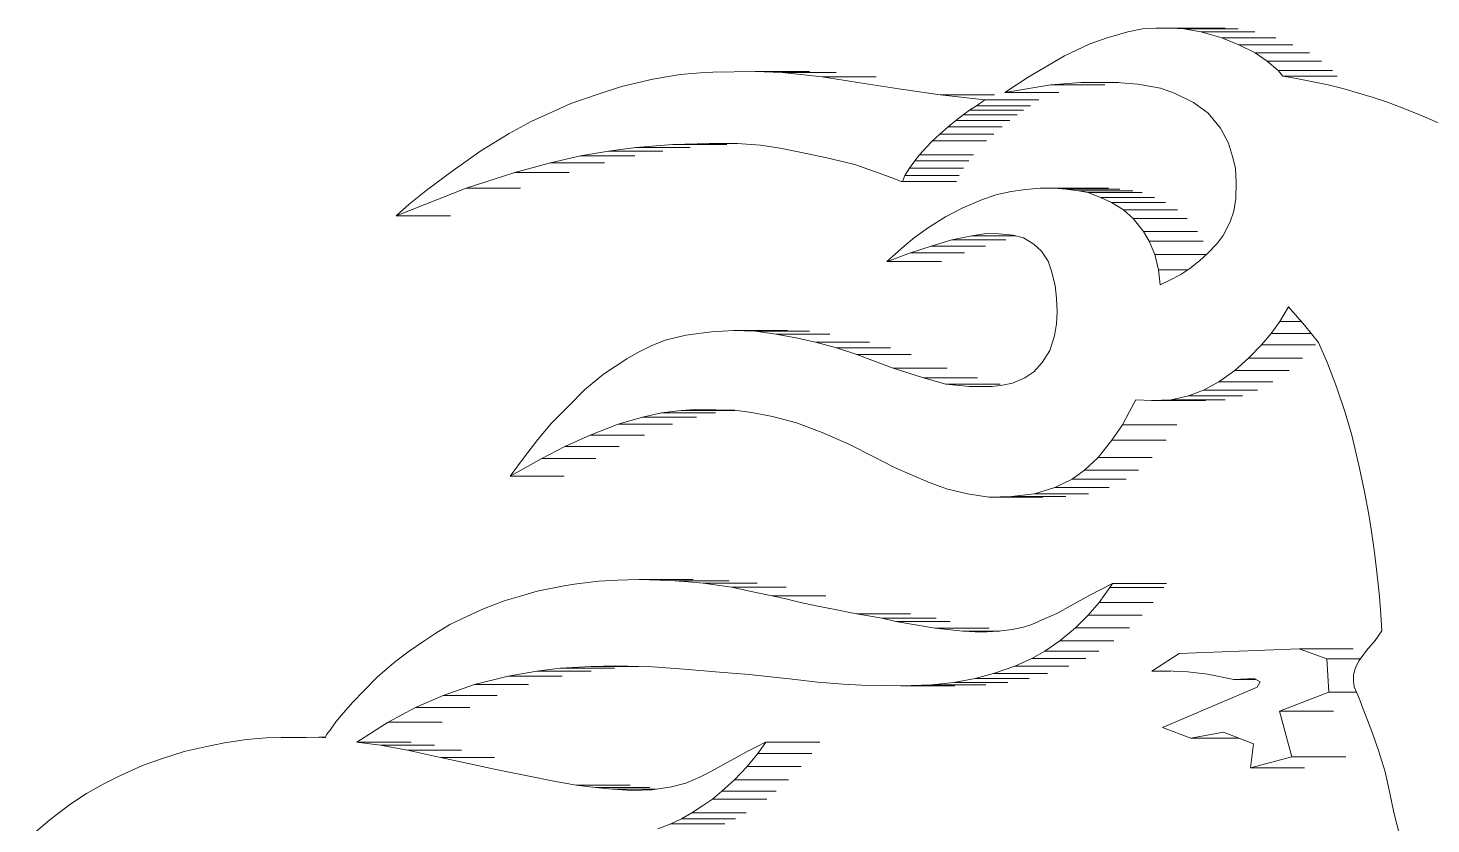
# Model space of a CAD drawing. Header units: inches. Extents: x 12 to 318, y 5 to 204.
# Drawn here: x 232.993 to 233.803, y 85.723 to 86.183 of the extents above; entities that cross this region are included whole.
import ezdxf

# ---------------------------------------------------------------- set-up
doc = ezdxf.new("R2010")
doc.units = ezdxf.units.IN
doc.header["$LTSCALE"] = 9.5
doc.header["$MEASUREMENT"] = 0
doc.layers.add('Visible', color=7, linetype='Continuous', lineweight=18)

msp = doc.modelspace()

# ---------------------------------------------------------------- linework, layer by layer
at = {"layer": 'Visible'}
for p, q in [((233.616201, 86.176895), (233.628053, 86.180343)), ((233.628053, 86.180343), (233.636528, 86.181996)), ((233.636528, 86.181996), (233.644282, 86.182372)), ((233.644282, 86.182372), (233.653109, 86.182507)), ((233.684359, 86.182507), (233.653109, 86.182507)), ((233.653109, 86.182507), (233.660549, 86.181978)), ((233.691799, 86.181978), (233.660549, 86.181978)), ((233.660549, 86.181978), (233.670325, 86.180412)), ((233.701575, 86.180412), (233.670325, 86.180412)), ((233.670325, 86.180412), (233.682394, 86.17693)), ((233.591594, 86.166503), (233.605862, 86.173253)), ((233.605862, 86.173253), (233.616201, 86.176895)), ((233.713644, 86.17693), (233.682394, 86.17693)), ((233.682394, 86.17693), (233.692198, 86.172898)), ((233.723448, 86.172898), (233.692198, 86.172898)), ((233.692198, 86.172898), (233.701731, 86.16822)), ((233.570595, 86.154206), (233.591594, 86.166503)), ((233.732981, 86.16822), (233.701731, 86.16822)), ((233.701731, 86.16822), (233.708664, 86.163287)), ((233.739914, 86.163287), (233.708664, 86.163287)), ((233.708664, 86.163287), (233.715045, 86.157917)), ((233.353784, 86.153074), (233.369503, 86.155658)), ((233.369503, 86.155658), (233.381176, 86.156716)), ((233.381176, 86.156716), (233.388387, 86.157003)), ((233.388387, 86.157003), (233.412897, 86.157378)), ((233.444147, 86.157378), (233.412897, 86.157378)), ((233.412897, 86.157378), (233.428393, 86.156821)), ((233.459643, 86.156821), (233.428393, 86.156821)), ((233.428393, 86.156821), (233.451591, 86.154252)), ((233.482841, 86.154252), (233.451591, 86.154252)), ((233.451591, 86.154252), (233.47589, 86.150447)), ((233.557107, 86.14529), (233.570595, 86.154206)), ((233.746295, 86.157917), (233.715045, 86.157917)), ((233.715045, 86.157917), (233.71776, 86.154657)), ((233.74901, 86.154657), (233.71776, 86.154657)), ((233.322132, 86.144385), (233.335545, 86.148692)), ((233.335545, 86.148692), (233.353784, 86.153074)), ((233.47589, 86.150447), (233.495835, 86.147411)), ((233.495835, 86.147411), (233.519767, 86.144018)), ((233.583685, 86.149647), (233.557107, 86.14529)), ((233.600884, 86.150969), (233.583685, 86.149647)), ((233.614935, 86.149647), (233.583685, 86.149647)), ((233.619013, 86.151246), (233.600884, 86.150969)), ((233.62279, 86.150969), (233.600884, 86.150969)), ((233.633945, 86.150151), (233.619013, 86.151246)), ((233.647056, 86.147703), (233.633945, 86.150151)), ((233.655121, 86.144914), (233.647056, 86.147703)), ((233.283449, 86.128556), (233.306446, 86.138871)), ((233.306446, 86.138871), (233.322132, 86.144385)), ((233.551017, 86.144018), (233.519767, 86.144018)), ((233.519767, 86.144018), (233.545537, 86.141084)), ((233.545537, 86.141084), (233.540689, 86.137665)), ((233.576787, 86.141084), (233.545537, 86.141084)), ((233.588357, 86.14529), (233.557107, 86.14529)), ((233.665971, 86.139519), (233.655121, 86.144914)), ((233.674535, 86.133295), (233.665971, 86.139519)), ((233.532967, 86.132319), (233.528768, 86.129073)), ((233.53668, 86.13499), (233.532967, 86.132319)), ((233.564217, 86.132319), (233.532967, 86.132319)), ((233.540689, 86.137665), (233.53668, 86.13499)), ((233.56793, 86.13499), (233.53668, 86.13499)), ((233.571939, 86.137665), (233.540689, 86.137665)), ((233.681749, 86.124668), (233.674535, 86.133295)), ((233.254353, 86.111641), (233.27075, 86.121562)), ((233.27075, 86.121562), (233.283449, 86.128556)), ((233.524279, 86.125367), (233.5195, 86.121203)), ((233.528768, 86.129073), (233.524279, 86.125367)), ((233.555529, 86.125367), (233.524279, 86.125367)), ((233.560018, 86.129073), (233.528768, 86.129073)), ((233.686209, 86.115998), (233.681749, 86.124668)), ((233.343956, 86.113521), (233.328172, 86.111433)), ((233.365246, 86.115262), (233.343956, 86.113521)), ((233.375206, 86.113521), (233.343956, 86.113521)), ((233.38625, 86.115814), (233.365246, 86.115262)), ((233.396496, 86.115262), (233.365246, 86.115262)), ((233.402457, 86.115831), (233.38625, 86.115814)), ((233.402697, 86.115814), (233.38625, 86.115814)), ((233.415875, 86.114882), (233.402457, 86.115831)), ((233.427299, 86.11321), (233.415875, 86.114882)), ((233.515308, 86.117275), (233.511414, 86.113238)), ((233.5195, 86.121203), (233.515308, 86.117275)), ((233.546558, 86.117275), (233.515308, 86.117275)), ((233.55075, 86.121203), (233.5195, 86.121203)), ((233.688592, 86.108356), (233.686209, 86.115998)), ((233.238481, 86.100263), (233.254353, 86.111641)), ((233.311996, 86.108646), (233.294633, 86.104687)), ((233.328172, 86.111433), (233.311996, 86.108646)), ((233.343246, 86.108646), (233.311996, 86.108646)), ((233.359422, 86.111433), (233.328172, 86.111433)), ((233.438732, 86.110845), (233.427299, 86.11321)), ((233.454176, 86.107619), (233.438732, 86.110845)), ((233.47049, 86.103685), (233.454176, 86.107619)), ((233.505095, 86.105867), (233.501991, 86.101615)), ((233.507715, 86.109317), (233.505095, 86.105867)), ((233.536345, 86.105867), (233.505095, 86.105867)), ((233.511414, 86.113238), (233.507715, 86.109317)), ((233.538965, 86.109317), (233.507715, 86.109317)), ((233.690277, 86.101497), (233.688592, 86.108356)), ((233.223621, 86.089194), (233.238481, 86.100263)), ((233.274088, 86.099064), (233.245977, 86.090093)), ((233.294633, 86.104687), (233.274088, 86.099064)), ((233.305338, 86.099064), (233.274088, 86.099064)), ((233.325883, 86.104687), (233.294633, 86.104687)), ((233.483953, 86.098812), (233.47049, 86.103685)), ((233.493595, 86.095497), (233.483953, 86.098812)), ((233.49938, 86.09737), (233.497959, 86.093829)), ((233.501991, 86.101615), (233.49938, 86.09737)), ((233.53063, 86.09737), (233.49938, 86.09737)), ((233.533241, 86.101615), (233.501991, 86.101615)), ((233.690653, 86.093359), (233.690277, 86.101497)), ((233.245977, 86.090093), (233.205506, 86.073972)), ((233.213048, 86.080827), (233.223621, 86.089194)), ((233.277227, 86.090093), (233.245977, 86.090093)), ((233.497123, 86.093816), (233.493595, 86.095497)), ((233.497959, 86.093829), (233.497123, 86.093816)), ((233.528373, 86.093816), (233.497123, 86.093816)), ((233.529209, 86.093829), (233.497959, 86.093829)), ((233.560764, 86.088029), (233.568993, 86.089281)), ((233.568993, 86.089281), (233.577553, 86.089977)), ((233.608803, 86.089977), (233.577553, 86.089977)), ((233.577553, 86.089977), (233.585631, 86.089959)), ((233.616881, 86.089959), (233.585631, 86.089959)), ((233.585631, 86.089959), (233.592246, 86.089496)), ((233.623496, 86.089496), (233.592246, 86.089496)), ((233.592246, 86.089496), (233.599724, 86.08848)), ((233.690437, 86.084066), (233.690653, 86.093359)), ((233.532355, 86.078417), (233.543195, 86.083101)), ((233.543195, 86.083101), (233.55185, 86.086198)), ((233.55185, 86.086198), (233.560764, 86.088029)), ((233.630974, 86.08848), (233.599724, 86.08848)), ((233.599724, 86.08848), (233.605244, 86.087435)), ((233.636494, 86.087435), (233.605244, 86.087435)), ((233.605244, 86.087435), (233.612252, 86.084718)), ((233.643502, 86.084718), (233.612252, 86.084718)), ((233.612252, 86.084718), (233.618652, 86.081709)), ((233.649902, 86.081709), (233.618652, 86.081709)), ((233.618652, 86.081709), (233.625555, 86.077438)), ((233.689393, 86.076804), (233.690437, 86.084066)), ((233.205506, 86.073972), (233.213048, 86.080827)), ((233.236756, 86.073972), (233.205506, 86.073972)), ((233.512981, 86.067236), (233.522864, 86.073471)), ((233.522864, 86.073471), (233.532355, 86.078417)), ((233.656805, 86.077438), (233.625555, 86.077438)), ((233.625555, 86.077438), (233.631119, 86.072581)), ((233.687209, 86.07064), (233.689393, 86.076804)), ((233.504846, 86.061463), (233.512981, 86.067236)), ((233.662369, 86.072581), (233.631119, 86.072581)), ((233.631119, 86.072581), (233.637082, 86.064906)), ((233.668332, 86.064906), (233.637082, 86.064906)), ((233.637082, 86.064906), (233.640451, 86.059309)), ((233.683276, 86.062713), (233.687209, 86.07064)), ((233.498905, 86.056572), (233.504846, 86.061463)), ((233.526383, 86.060096), (233.514559, 86.056543)), ((233.538049, 86.062457), (233.526383, 86.060096)), ((233.557633, 86.060096), (233.526383, 86.060096)), ((233.54646, 86.063776), (233.538049, 86.062457)), ((233.563378, 86.062457), (233.538049, 86.062457)), ((233.553684, 86.063688), (233.54646, 86.063776)), ((233.561948, 86.062822), (233.553684, 86.063688)), ((233.567811, 86.061325), (233.561948, 86.062822)), ((233.573872, 86.057648), (233.567811, 86.061325)), ((233.578218, 86.053549), (233.573872, 86.057648)), ((233.671701, 86.059309), (233.640451, 86.059309)), ((233.640451, 86.059309), (233.64372, 86.051734)), ((233.674373, 86.052545), (233.679786, 86.058015)), ((233.679786, 86.058015), (233.683276, 86.062713)), ((233.488966, 86.047594), (233.498905, 86.056572)), ((233.502567, 86.052591), (233.489313, 86.047599)), ((233.514559, 86.056543), (233.502567, 86.052591)), ((233.533817, 86.052591), (233.502567, 86.052591)), ((233.545809, 86.056543), (233.514559, 86.056543)), ((233.582066, 86.047855), (233.578218, 86.053549)), ((233.67349, 86.051734), (233.64372, 86.051734)), ((233.64372, 86.051734), (233.645903, 86.042872)), ((233.669433, 86.04801), (233.674373, 86.052545)), ((233.489313, 86.047599), (233.488966, 86.047594)), ((233.520216, 86.047594), (233.488966, 86.047594)), ((233.520563, 86.047599), (233.489313, 86.047599)), ((233.584024, 86.042132), (233.582066, 86.047855)), ((233.586182, 86.033833), (233.584024, 86.042132)), ((233.662802, 86.042872), (233.645903, 86.042872)), ((233.645903, 86.042872), (233.646737, 86.03413)), ((233.658732, 86.040229), (233.664007, 86.043654)), ((233.664007, 86.043654), (233.669433, 86.04801)), ((233.586954, 86.026505), (233.586182, 86.033833)), ((233.646737, 86.03413), (233.652009, 86.036596)), ((233.652009, 86.036596), (233.658732, 86.040229)), ((233.587217, 86.018574), (233.586954, 86.026505)), ((233.586953, 86.011627), (233.587217, 86.018574)), ((233.720936, 86.021558), (233.715933, 86.012981)), ((233.730172, 86.010816), (233.720936, 86.021558)), ((233.585829, 86.004667), (233.586953, 86.011627)), ((233.715933, 86.012981), (233.71091, 86.006147)), ((233.72831, 86.012981), (233.715933, 86.012981)), ((233.73833, 86.000912), (233.730172, 86.010816)), ((233.352717, 85.998864), (233.360934, 86.002163)), ((233.360934, 86.002163), (233.372765, 86.005121)), ((233.372765, 86.005121), (233.387533, 86.006934)), ((233.387533, 86.006934), (233.400324, 86.007719)), ((233.431574, 86.007719), (233.400324, 86.007719)), ((233.400324, 86.007719), (233.413053, 86.007319)), ((233.444303, 86.007319), (233.413053, 86.007319)), ((233.413053, 86.007319), (233.424765, 86.005712)), ((233.456015, 86.005712), (233.424765, 86.005712)), ((233.424765, 86.005712), (233.436311, 86.003508)), ((233.436311, 86.003508), (233.447688, 86.001103)), ((233.478938, 86.001103), (233.447688, 86.001103)), ((233.447688, 86.001103), (233.459764, 85.997717)), ((233.582996, 85.996202), (233.585829, 86.004667)), ((233.71091, 86.006147), (233.705317, 85.999522)), ((233.734018, 86.006147), (233.71091, 86.006147)), ((233.743527, 85.989016), (233.73833, 86.000912)), ((233.338701, 85.991508), (233.345022, 85.995175)), ((233.345022, 85.995175), (233.352717, 85.998864)), ((233.491014, 85.997717), (233.459764, 85.997717)), ((233.459764, 85.997717), (233.471673, 85.993932)), ((233.502923, 85.993932), (233.471673, 85.993932)), ((233.471673, 85.993932), (233.481782, 85.990092)), ((233.578603, 85.98939), (233.582996, 85.996202)), ((233.705317, 85.999522), (233.697848, 85.991779)), ((233.736567, 85.999522), (233.705317, 85.999522)), ((233.325219, 85.982573), (233.338701, 85.991508)), ((233.481782, 85.990092), (233.49249, 85.98609)), ((233.52374, 85.98609), (233.49249, 85.98609)), ((233.49249, 85.98609), (233.510095, 85.980408)), ((233.568559, 85.980508), (233.573851, 85.983961)), ((233.573851, 85.983961), (233.578603, 85.98939)), ((233.689994, 85.984684), (233.680621, 85.97822)), ((233.697848, 85.991779), (233.689994, 85.984684)), ((233.721244, 85.984684), (233.689994, 85.984684)), ((233.729098, 85.991779), (233.697848, 85.991779)), ((233.748617, 85.975173), (233.743527, 85.989016)), ((233.314318, 85.97348), (233.325219, 85.982573)), ((233.541345, 85.980408), (233.510095, 85.980408)), ((233.510095, 85.980408), (233.523032, 85.976837)), ((233.554282, 85.976837), (233.523032, 85.976837)), ((233.523032, 85.976837), (233.536633, 85.975457)), ((233.547297, 85.975224), (233.554683, 85.975932)), ((233.554683, 85.975932), (233.561544, 85.977425)), ((233.561544, 85.977425), (233.568559, 85.980508)), ((233.680621, 85.97822), (233.671797, 85.973289)), ((233.711871, 85.97822), (233.680621, 85.97822)), ((233.30515, 85.964339), (233.314318, 85.97348)), ((233.549735, 85.975457), (233.536633, 85.975457)), ((233.536633, 85.975457), (233.547297, 85.975224)), ((233.63267, 85.967696), (233.629123, 85.960953)), ((233.641822, 85.967382), (233.63267, 85.967696)), ((233.653154, 85.967773), (233.641822, 85.967382)), ((233.663142, 85.970105), (233.653154, 85.967773)), ((233.684404, 85.967773), (233.653154, 85.967773)), ((233.671797, 85.973289), (233.663142, 85.970105)), ((233.694392, 85.970105), (233.663142, 85.970105)), ((233.703047, 85.973289), (233.671797, 85.973289)), ((233.753722, 85.960366), (233.748617, 85.975173)), ((233.295107, 85.954184), (233.30515, 85.964339)), ((233.358679, 85.960185), (233.347732, 85.957784)), ((233.370068, 85.961601), (233.358679, 85.960185)), ((233.389929, 85.960185), (233.358679, 85.960185)), ((233.38082, 85.962261), (233.370068, 85.961601)), ((233.401318, 85.961601), (233.370068, 85.961601)), ((233.390292, 85.96191), (233.38082, 85.962261)), ((233.400837, 85.961823), (233.390292, 85.96191)), ((233.410751, 85.960485), (233.400837, 85.961823)), ((233.422828, 85.958187), (233.410751, 85.960485)), ((233.629123, 85.960953), (233.625104, 85.953366)), ((233.673072, 85.967382), (233.641822, 85.967382)), ((233.757506, 85.947252), (233.753722, 85.960366)), ((233.287357, 85.944846), (233.295107, 85.954184)), ((233.333793, 85.953599), (233.317616, 85.947365)), ((233.347732, 85.957784), (233.333793, 85.953599)), ((233.365043, 85.953599), (233.333793, 85.953599)), ((233.378982, 85.957784), (233.347732, 85.957784)), ((233.436643, 85.954426), (233.422828, 85.958187)), ((233.451554, 85.948945), (233.436643, 85.954426)), ((233.625104, 85.953366), (233.618926, 85.944354)), ((233.656354, 85.953366), (233.625104, 85.953366)), ((233.279615, 85.934883), (233.287357, 85.944846)), ((233.317616, 85.947365), (233.302971, 85.940773)), ((233.348866, 85.947365), (233.317616, 85.947365)), ((233.466925, 85.942123), (233.451554, 85.948945)), ((233.618926, 85.944354), (233.610969, 85.934424)), ((233.650176, 85.944354), (233.618926, 85.944354)), ((233.761884, 85.928249), (233.757506, 85.947252)), ((233.302971, 85.940773), (233.289556, 85.933846)), ((233.334221, 85.940773), (233.302971, 85.940773)), ((233.481469, 85.934799), (233.466925, 85.942123)), ((233.271345, 85.923661), (233.279615, 85.934883)), ((233.289556, 85.933846), (233.271345, 85.923661)), ((233.320806, 85.933846), (233.289556, 85.933846)), ((233.493246, 85.928624), (233.481469, 85.934799)), ((233.512968, 85.920188), (233.493246, 85.928624)), ((233.603081, 85.927058), (233.595892, 85.921931)), ((233.610969, 85.934424), (233.603081, 85.927058)), ((233.634331, 85.927058), (233.603081, 85.927058)), ((233.642219, 85.934424), (233.610969, 85.934424)), ((233.764896, 85.914523), (233.761884, 85.928249)), ((233.302595, 85.923661), (233.271345, 85.923661)), ((233.523341, 85.916374), (233.512968, 85.920188)), ((233.595892, 85.921931), (233.586044, 85.917043)), ((233.627142, 85.921931), (233.595892, 85.921931)), ((233.535426, 85.913382), (233.523341, 85.916374)), ((233.547841, 85.911585), (233.535426, 85.913382)), ((233.560978, 85.911922), (233.547841, 85.911585)), ((233.579091, 85.911585), (233.547841, 85.911585)), ((233.574246, 85.913518), (233.560978, 85.911922)), ((233.592228, 85.911922), (233.560978, 85.911922)), ((233.586044, 85.917043), (233.574246, 85.913518)), ((233.605496, 85.913518), (233.574246, 85.913518)), ((233.617294, 85.917043), (233.586044, 85.917043)), ((233.767381, 85.901538), (233.764896, 85.914523)), ((233.768927, 85.891613), (233.767381, 85.901538)), ((233.770622, 85.879514), (233.768927, 85.891613)), ((233.772052, 85.868246), (233.770622, 85.879514)), ((233.309789, 85.861467), (233.322566, 85.862981)), ((233.322566, 85.862981), (233.333297, 85.863672)), ((233.333297, 85.863672), (233.345745, 85.863994)), ((233.376995, 85.863994), (233.345745, 85.863994)), ((233.345745, 85.863994), (233.35786, 85.86352)), ((233.35786, 85.86352), (233.366497, 85.86324)), ((233.397747, 85.86324), (233.366497, 85.86324)), ((233.366497, 85.86324), (233.374159, 85.862566)), ((233.374159, 85.862566), (233.382849, 85.861908)), ((233.773511, 85.854197), (233.772052, 85.868246)), ((233.26792, 85.851727), (233.277373, 85.854244)), ((233.277373, 85.854244), (233.286936, 85.857158)), ((233.286936, 85.857158), (233.303517, 85.860449)), ((233.303517, 85.860449), (233.309789, 85.861467)), ((233.414099, 85.861908), (233.382849, 85.861908)), ((233.382849, 85.861908), (233.390859, 85.860713)), ((233.390859, 85.860713), (233.399441, 85.859526)), ((233.430691, 85.859526), (233.399441, 85.859526)), ((233.399441, 85.859526), (233.408718, 85.857428)), ((233.408718, 85.857428), (233.422515, 85.854589)), ((233.453765, 85.854589), (233.422515, 85.854589)), ((233.422515, 85.854589), (233.430533, 85.852734)), ((233.595429, 85.848947), (233.606106, 85.854932)), ((233.606106, 85.854932), (233.619216, 85.861707)), ((233.614852, 85.85537), (233.611518, 85.850683)), ((233.617694, 85.859247), (233.614852, 85.85537)), ((233.619216, 85.861707), (233.617694, 85.859247)), ((233.648944, 85.859247), (233.617694, 85.859247)), ((233.650466, 85.861707), (233.619216, 85.861707)), ((233.77428, 85.843731), (233.773511, 85.854197)), ((233.246272, 85.842513), (233.255865, 85.84693)), ((233.255865, 85.84693), (233.26792, 85.851727)), ((233.430533, 85.852734), (233.439124, 85.850757)), ((233.439124, 85.850757), (233.448057, 85.848785)), ((233.448057, 85.848785), (233.459049, 85.846581)), ((233.459049, 85.846581), (233.471301, 85.844132)), ((233.587179, 85.844313), (233.595429, 85.848947)), ((233.611518, 85.850683), (233.605207, 85.843415)), ((233.642768, 85.850683), (233.611518, 85.850683)), ((233.228331, 85.833014), (233.236386, 85.837881)), ((233.236386, 85.837881), (233.246272, 85.842513)), ((233.502551, 85.844132), (233.471301, 85.844132)), ((233.471301, 85.844132), (233.486131, 85.841579)), ((233.517381, 85.841579), (233.486131, 85.841579)), ((233.486131, 85.841579), (233.494149, 85.839725)), ((233.525399, 85.839725), (233.494149, 85.839725)), ((233.494149, 85.839725), (233.504223, 85.837902)), ((233.504223, 85.837902), (233.516813, 85.835854)), ((233.567804, 85.836364), (233.572698, 85.83802)), ((233.572698, 85.83802), (233.580427, 85.841433)), ((233.580427, 85.841433), (233.587179, 85.844313)), ((233.605207, 85.843415), (233.597831, 85.836131)), ((233.636457, 85.843415), (233.605207, 85.843415)), ((233.774907, 85.83431), (233.77428, 85.843731)), ((233.221415, 85.828427), (233.228331, 85.833014)), ((233.548063, 85.835854), (233.516813, 85.835854)), ((233.516813, 85.835854), (233.532873, 85.834116)), ((233.553955, 85.834116), (233.532873, 85.834116)), ((233.532873, 85.834116), (233.543617, 85.833622)), ((233.543617, 85.833622), (233.553323, 85.834034)), ((233.553323, 85.834034), (233.561308, 85.835078)), ((233.561308, 85.835078), (233.567804, 85.836364)), ((233.597831, 85.836131), (233.588858, 85.828617)), ((233.629081, 85.836131), (233.597831, 85.836131)), ((233.770948, 85.828712), (233.774907, 85.83431)), ((233.205327, 85.816716), (233.213027, 85.822632)), ((233.213027, 85.822632), (233.221415, 85.828427)), ((233.580175, 85.82249), (233.572586, 85.818276)), ((233.588858, 85.828617), (233.580175, 85.82249)), ((233.611425, 85.82249), (233.580175, 85.82249)), ((233.620108, 85.828617), (233.588858, 85.828617)), ((233.657746, 85.821148), (233.727118, 85.823982)), ((233.758368, 85.823982), (233.727118, 85.823982)), ((233.727118, 85.823982), (233.742999, 85.818144)), ((233.761724, 85.81716), (233.765934, 85.822981)), ((233.765934, 85.822981), (233.770948, 85.828712)), ((233.198967, 85.811463), (233.205327, 85.816716)), ((233.318019, 85.813749), (233.300269, 85.812658)), ((233.332326, 85.814183), (233.318019, 85.813749)), ((233.345397, 85.813749), (233.318019, 85.813749)), ((233.353471, 85.813482), (233.332326, 85.814183)), ((233.562868, 85.813824), (233.550481, 85.809742)), ((233.572586, 85.818276), (233.562868, 85.813824)), ((233.594118, 85.813824), (233.562868, 85.813824)), ((233.603836, 85.818276), (233.572586, 85.818276)), ((233.642048, 85.811026), (233.657746, 85.821148)), ((233.762435, 85.818144), (233.742999, 85.818144)), ((233.742999, 85.818144), (233.744318, 85.798907)), ((233.759201, 85.811776), (233.760068, 85.813845)), ((233.760068, 85.813845), (233.761724, 85.81716)), ((233.186931, 85.799799), (233.194544, 85.807582)), ((233.194544, 85.807582), (233.198967, 85.811463)), ((233.270126, 85.808099), (233.250644, 85.803294)), ((233.286789, 85.811018), (233.270126, 85.808099)), ((233.301376, 85.808099), (233.270126, 85.808099)), ((233.300269, 85.812658), (233.286789, 85.811018)), ((233.318039, 85.811018), (233.286789, 85.811018)), ((233.331519, 85.812658), (233.300269, 85.812658)), ((233.371781, 85.812122), (233.353471, 85.813482)), ((233.392227, 85.810386), (233.371781, 85.812122)), ((233.409294, 85.809008), (233.392227, 85.810386)), ((233.436044, 85.80614), (233.409294, 85.809008)), ((233.448849, 85.804697), (233.436044, 85.80614)), ((233.539859, 85.806711), (233.527629, 85.804475)), ((233.550481, 85.809742), (233.539859, 85.806711)), ((233.571109, 85.806711), (233.539859, 85.806711)), ((233.581731, 85.809742), (233.550481, 85.809742)), ((233.650173, 85.81115), (233.642048, 85.811026)), ((233.652909, 85.811026), (233.642048, 85.811026)), ((233.662699, 85.810582), (233.650173, 85.81115)), ((233.674135, 85.809236), (233.662699, 85.810582)), ((233.689325, 85.806174), (233.674135, 85.809236)), ((233.701178, 85.806862), (233.689325, 85.806174)), ((233.702333, 85.806174), (233.689325, 85.806174)), ((233.704495, 85.804886), (233.701178, 85.806862)), ((233.758477, 85.80498), (233.758521, 85.808887)), ((233.758521, 85.808887), (233.759201, 85.811776)), ((233.180218, 85.792997), (233.186931, 85.799799)), ((233.250644, 85.803294), (233.2326, 85.796871)), ((233.281894, 85.803294), (233.250644, 85.803294)), ((233.463606, 85.803488), (233.448849, 85.804697)), ((233.47427, 85.802832), (233.463606, 85.803488)), ((233.496923, 85.802571), (233.47427, 85.802832)), ((233.514857, 85.80305), (233.496923, 85.802571)), ((233.528173, 85.802571), (233.496923, 85.802571)), ((233.527629, 85.804475), (233.514857, 85.80305)), ((233.546107, 85.80305), (233.514857, 85.80305)), ((233.558879, 85.804475), (233.527629, 85.804475)), ((233.648132, 85.778433), (233.702773, 85.801819)), ((233.702773, 85.801819), (233.704495, 85.804886)), ((233.744318, 85.798907), (233.715673, 85.787827)), ((233.760238, 85.798907), (233.744318, 85.798907)), ((233.758869, 85.801902), (233.758477, 85.80498)), ((233.761062, 85.797104), (233.758869, 85.801902)), ((233.175106, 85.78694), (233.180218, 85.792997)), ((233.216692, 85.790071), (233.200804, 85.781632)), ((233.2326, 85.796871), (233.216692, 85.790071)), ((233.247942, 85.790071), (233.216692, 85.790071)), ((233.26385, 85.796871), (233.2326, 85.796871)), ((233.762345, 85.793793), (233.761062, 85.797104)), ((233.764003, 85.78909), (233.762345, 85.793793)), ((233.167343, 85.776895), (233.170698, 85.781719)), ((233.170698, 85.781719), (233.175106, 85.78694)), ((233.200804, 85.781632), (233.182819, 85.770087)), ((233.232054, 85.781632), (233.200804, 85.781632)), ((233.746923, 85.787827), (233.715673, 85.787827)), ((233.715673, 85.787827), (233.722782, 85.761585)), ((233.766661, 85.782654), (233.764003, 85.78909)), ((233.769604, 85.774635), (233.766661, 85.782654)), ((233.164535, 85.772419), (233.165317, 85.77439)), ((233.165317, 85.77439), (233.167343, 85.776895)), ((233.664455, 85.772349), (233.648132, 85.778433)), ((233.683306, 85.775677), (233.664455, 85.772349)), ((233.700732, 85.769102), (233.683306, 85.775677)), ((233.77301, 85.765127), (233.769604, 85.774635)), ((233.083095, 85.764666), (233.095037, 85.767297)), ((233.095037, 85.767297), (233.106378, 85.769568)), ((233.106378, 85.769568), (233.119002, 85.771543)), ((233.119002, 85.771543), (233.130358, 85.772416)), ((233.130358, 85.772416), (233.139128, 85.77269)), ((233.139128, 85.77269), (233.143643, 85.77276)), ((233.143643, 85.77276), (233.15339, 85.772768)), ((233.15339, 85.772768), (233.160815, 85.772881)), ((233.164718, 85.772881), (233.160815, 85.772881)), ((233.160815, 85.772881), (233.164535, 85.772419)), ((233.214069, 85.770087), (233.182819, 85.770087)), ((233.182819, 85.770087), (233.19635, 85.768319)), ((233.2276, 85.768319), (233.19635, 85.768319)), ((233.19635, 85.768319), (233.211969, 85.765375)), ((233.243219, 85.765375), (233.211969, 85.765375)), ((233.211969, 85.765375), (233.231052, 85.761053)), ((233.408262, 85.764559), (233.41361, 85.767346)), ((233.41361, 85.767346), (233.418881, 85.769935)), ((233.418933, 85.769936), (233.414362, 85.763367)), ((233.418881, 85.769935), (233.418933, 85.769936)), ((233.450183, 85.769936), (233.418933, 85.769936)), ((233.692129, 85.772349), (233.664455, 85.772349)), ((233.698916, 85.755139), (233.700732, 85.769102)), ((233.776805, 85.752849), (233.77301, 85.765127)), ((233.058941, 85.75643), (233.069958, 85.760444)), ((233.069958, 85.760444), (233.083095, 85.764666)), ((233.262302, 85.761053), (233.231052, 85.761053)), ((233.231052, 85.761053), (233.24626, 85.757944)), ((233.24626, 85.757944), (233.264097, 85.75408)), ((233.388042, 85.753417), (233.394621, 85.757018)), ((233.394621, 85.757018), (233.402643, 85.76145)), ((233.402643, 85.76145), (233.408262, 85.764559)), ((233.414362, 85.763367), (233.408149, 85.756007)), ((233.445612, 85.763367), (233.414362, 85.763367)), ((233.722782, 85.761585), (233.698916, 85.755139)), ((233.754032, 85.761585), (233.722782, 85.761585)), ((233.036608, 85.745882), (233.046576, 85.750996)), ((233.046576, 85.750996), (233.058941, 85.75643)), ((233.264097, 85.75408), (233.282345, 85.750381)), ((233.282345, 85.750381), (233.295617, 85.74772)), ((233.372813, 85.746342), (233.381735, 85.750138)), ((233.381735, 85.750138), (233.388042, 85.753417)), ((233.408149, 85.756007), (233.400839, 85.748162)), ((233.439399, 85.756007), (233.408149, 85.756007)), ((233.730166, 85.755139), (233.698916, 85.755139)), ((233.779532, 85.740502), (233.776805, 85.752849)), ((233.026669, 85.740311), (233.036608, 85.745882)), ((233.295617, 85.74772), (233.30938, 85.745213)), ((233.34063, 85.745213), (233.30938, 85.745213)), ((233.30938, 85.745213), (233.320706, 85.743795)), ((233.351956, 85.743795), (233.320706, 85.743795)), ((233.320706, 85.743795), (233.330372, 85.742829)), ((233.355264, 85.742829), (233.330372, 85.742829)), ((233.330372, 85.742829), (233.341553, 85.742045)), ((233.341553, 85.742045), (233.353271, 85.742543)), ((233.353271, 85.742543), (233.364425, 85.744145)), ((233.364425, 85.744145), (233.372813, 85.746342)), ((233.393647, 85.741626), (233.388249, 85.737073)), ((233.400839, 85.748162), (233.393647, 85.741626)), ((233.424897, 85.741626), (233.393647, 85.741626)), ((233.432089, 85.748162), (233.400839, 85.748162)), ((233.005323, 85.725124), (233.017042, 85.734044)), ((233.017042, 85.734044), (233.026669, 85.740311)), ((233.383081, 85.733641), (233.37633, 85.729181)), ((233.388249, 85.737073), (233.383081, 85.733641)), ((233.419499, 85.737073), (233.388249, 85.737073)), ((233.781797, 85.729434), (233.779532, 85.740502)), ((232.99282, 85.714553), (233.005323, 85.725124)), ((233.370314, 85.725736), (233.36405, 85.722846)), ((233.37633, 85.729181), (233.370314, 85.725736)), ((233.401564, 85.725736), (233.370314, 85.725736)), ((233.40758, 85.729181), (233.37633, 85.729181)), ((233.785164, 85.715869), (233.781797, 85.729434)), ((233.36405, 85.722846), (233.356574, 85.719938)), ((233.3953, 85.722846), (233.36405, 85.722846))]:
    msp.add_line(p, q, dxfattribs=at)
msp.add_ellipse((233.669475, 85.728872), major_axis=(0, 0.42942), ratio=0.8660254, start_param=3.2341876, end_param=6.1529824, dxfattribs=at)

doc.saveas('drawing.dxf')
